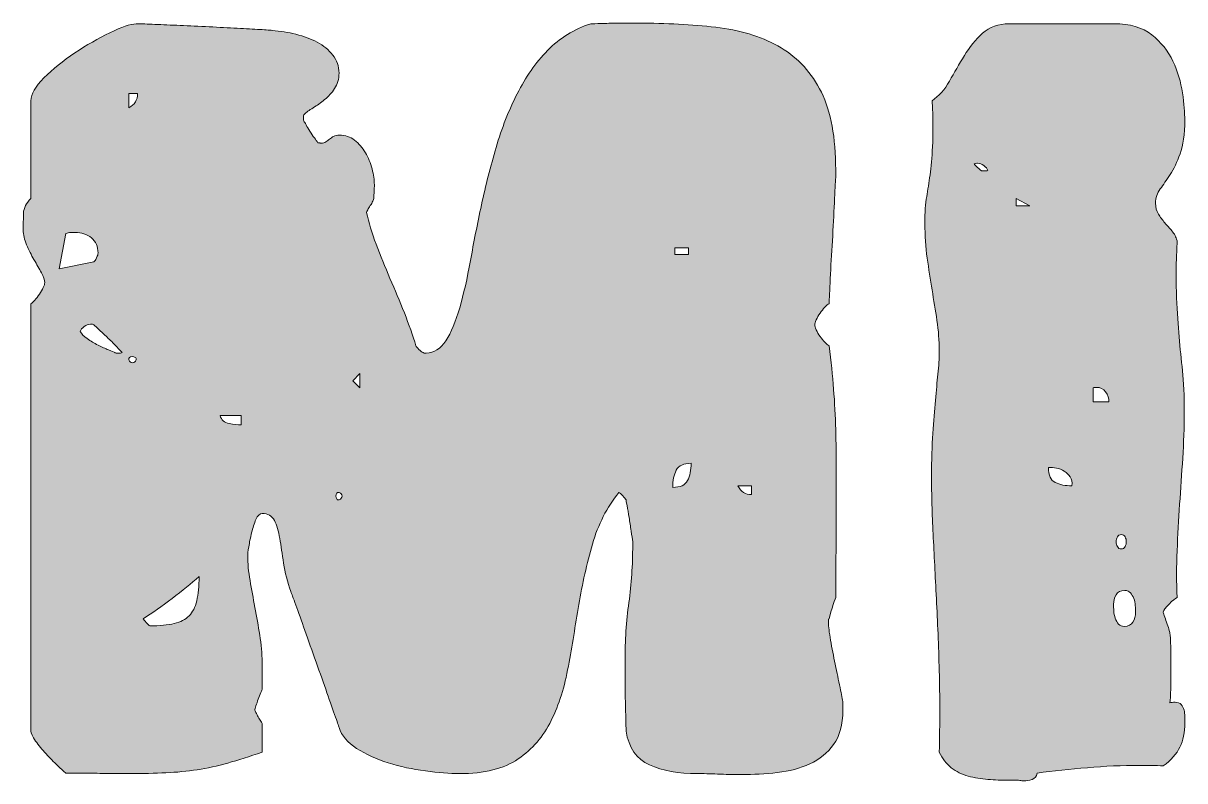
# Model space of a CAD drawing. Header units: inches. Extents: x 219 to 861, y -915 to -163.
# Drawn here: x 219.2 to 515.3, y -594.1 to -401.1 of the extents above; entities that cross this region are included whole.
import ezdxf

# ---------------------------------------------------------------- set-up
doc = ezdxf.new("R2010")
doc.units = ezdxf.units.IN
doc.header["$MEASUREMENT"] = 0
doc.layers.add('Layer 1', color=7, linetype='Continuous')

# ---------------------------------------------------------------- blocks, each defined once
blk = doc.blocks.new('block 3')
at = {"layer": 'Layer 1', "true_color": 0xffffff}
h = blk.add_hatch(color=7, dxfattribs=at)
h.dxf.hatch_style = 2
edge = h.paths.add_edge_path()
edge.add_spline(control_points=[(276.41, -536.77), (276.41, -538.77), (276.61, -540.89), (277, -543.11), (277.39, -545.33), (277.81, -547.61), (278.24, -549.97), (278.68, -552.32), (279.09, -554.67), (279.48, -557.02), (279.88, -559.38), (280.07, -561.69), (280.07, -563.95), (280.07, -563.95), (280.07, -570.75), (280.07, -570.75), (280.07, -570.83), (279.96, -571.14), (279.75, -571.66), (279.53, -572.18), (279.31, -572.75), (279.09, -573.36), (278.87, -573.97), (278.68, -574.54), (278.5, -575.06), (278.33, -575.58), (278.24, -575.93), (278.24, -576.11), (278.24, -576.19), (278.33, -576.41), (278.5, -576.76), (278.68, -577.11), (278.87, -577.48), (279.09, -577.87), (279.31, -578.26), (279.53, -578.63), (279.75, -578.98), (279.96, -579.33), (280.07, -579.55), (280.07, -579.63), (280.07, -579.63), (280.07, -586.82), (280.07, -586.82), (276.85, -587.95), (273.93, -588.89), (271.32, -589.63), (268.7, -590.37), (266.11, -590.94), (263.54, -591.33), (260.97, -591.72), (258.31, -591.98), (255.57, -592.11), (252.83, -592.24), (249.67, -592.31), (246.1, -592.31), (245.49, -592.31), (244.42, -592.31), (242.89, -592.31), (241.37, -592.31), (239.76, -592.29), (238.06, -592.24), (236.36, -592.2), (234.75, -592.18), (233.22, -592.18), (231.7, -592.18), (230.63, -592.18), (230.02, -592.18), (229.59, -591.83), (228.89, -591.2), (227.93, -590.28), (226.97, -589.37), (225.99, -588.37), (224.99, -587.28), (223.99, -586.19), (223.1, -585.1), (222.31, -584.01), (221.53, -582.92), (221.14, -582.07), (221.14, -581.46), (221.14, -581.46), (221.14, -472.61), (221.14, -472.61), (221.4, -472.43), (221.72, -472.13), (222.12, -471.69), (222.51, -471.26), (222.9, -470.75), (223.29, -470.19), (223.68, -469.62), (224.01, -469.05), (224.27, -468.49), (224.53, -467.92), (224.66, -467.51), (224.66, -467.25), (224.66, -466.55), (224.38, -465.7), (223.81, -464.7), (223.25, -463.7), (222.62, -462.59), (221.92, -461.36), (221.22, -460.15), (220.59, -458.88), (220.03, -457.58), (219.46, -456.27), (219.18, -455), (219.18, -453.79), (219.18, -452.3), (219.2, -450.89), (219.24, -449.54), (219.29, -448.19), (219.92, -446.95), (221.14, -445.81), (221.14, -445.81), (221.14, -420.86), (221.14, -420.86), (221.14, -419.2), (222.25, -417.26), (224.47, -415.04), (226.69, -412.82), (229.3, -410.71), (232.31, -408.7), (235.31, -406.7), (238.3, -404.98), (241.26, -403.54), (244.22, -402.1), (246.44, -401.34), (247.93, -401.25), (248.8, -401.25), (250.17, -401.3), (252.04, -401.38), (253.91, -401.47), (256, -401.56), (258.31, -401.64), (260.62, -401.73), (263.06, -401.84), (265.63, -401.97), (268.2, -402.1), (270.62, -402.23), (272.89, -402.36), (275.15, -402.49), (277.15, -402.6), (278.9, -402.69), (280.64, -402.77), (281.9, -402.86), (282.69, -402.95), (284.69, -403.13), (286.69, -403.45), (288.7, -403.93), (290.7, -404.41), (292.51, -405.09), (294.12, -405.95), (295.73, -406.83), (297.06, -407.92), (298.11, -409.22), (299.15, -410.53), (299.68, -412.05), (299.68, -413.8), (299.68, -415.36), (299.3, -416.69), (298.56, -417.78), (297.82, -418.87), (296.97, -419.81), (296.02, -420.59), (295.06, -421.38), (294.08, -422.07), (293.08, -422.68), (292.07, -423.29), (291.31, -423.86), (290.79, -424.38), (290.7, -424.38), (290.66, -424.49), (290.66, -424.71), (290.66, -424.93), (290.66, -425.12), (290.66, -425.3), (290.66, -425.38), (290.66, -425.54), (290.66, -425.75), (290.66, -425.97), (290.7, -426.13), (290.79, -426.21), (290.96, -426.47), (291.2, -426.86), (291.51, -427.39), (291.81, -427.91), (292.16, -428.48), (292.55, -429.09), (292.95, -429.7), (293.31, -430.22), (293.66, -430.65), (294.01, -431.09), (294.23, -431.4), (294.32, -431.57), (294.32, -431.57), (294.71, -431.57), (294.71, -431.57), (294.8, -431.57), (294.84, -431.59), (294.84, -431.64), (294.84, -431.68), (294.88, -431.7), (294.97, -431.7), (294.97, -431.7), (295.1, -431.7), (295.1, -431.7), (295.62, -431.7), (296.04, -431.59), (296.34, -431.37), (296.65, -431.16), (296.95, -430.92), (297.26, -430.65), (297.56, -430.39), (297.91, -430.15), (298.3, -429.94), (298.7, -429.72), (299.2, -429.61), (299.81, -429.61), (301.29, -429.61), (302.57, -430.05), (303.66, -430.92), (304.75, -431.79), (305.66, -432.86), (306.4, -434.12), (307.14, -435.38), (307.71, -436.75), (308.11, -438.23), (308.5, -439.72), (308.69, -441.07), (308.69, -442.29), (308.69, -442.72), (308.67, -443.4), (308.63, -444.31), (308.58, -445.23), (308.56, -445.73), (308.56, -445.81), (308.56, -445.9), (308.47, -446.12), (308.3, -446.47), (308.13, -446.82), (307.91, -447.19), (307.65, -447.58), (307.39, -447.97), (307.17, -448.34), (306.99, -448.69), (306.82, -449.04), (306.73, -449.25), (306.73, -449.34), (307.25, -451.87), (308.06, -454.57), (309.15, -457.45), (310.24, -460.32), (311.41, -463.22), (312.68, -466.14), (313.94, -469.05), (315.16, -472), (316.34, -474.95), (317.51, -477.92), (318.49, -480.7), (319.28, -483.32), (319.36, -483.5), (319.63, -483.8), (320.06, -484.23), (320.5, -484.67), (320.85, -484.93), (321.11, -485.02), (321.11, -485.11), (321.21, -485.15), (321.43, -485.15), (321.65, -485.15), (321.8, -485.15), (321.89, -485.15), (323.89, -485.15), (325.57, -484.11), (326.92, -482.01), (328.27, -479.92), (329.45, -477.13), (330.45, -473.65), (331.45, -470.17), (332.37, -466.14), (333.2, -461.56), (334.02, -456.99), (334.96, -452.26), (336, -447.38), (337.05, -442.5), (338.29, -437.63), (339.73, -432.75), (341.17, -427.87), (342.95, -423.32), (345.09, -419.09), (347.22, -414.87), (349.81, -411.18), (352.86, -408.05), (355.91, -404.91), (359.57, -402.65), (363.84, -401.25), (364.36, -401.25), (365.25, -401.23), (366.52, -401.19), (367.78, -401.15), (369.13, -401.12), (370.57, -401.12), (372.01, -401.12), (373.36, -401.12), (374.62, -401.12), (375.88, -401.12), (376.78, -401.12), (377.3, -401.12), (384.36, -401.12), (390.87, -401.51), (396.84, -402.3), (402.8, -403.08), (407.99, -404.78), (412.39, -407.39), (416.79, -410.01), (420.21, -413.78), (422.65, -418.7), (425.09, -423.62), (426.31, -430.22), (426.31, -438.5), (426.31, -438.5), (426.31, -440.45), (426.31, -440.45), (426.22, -441.68), (426.11, -443.81), (425.98, -446.86), (425.85, -449.91), (425.67, -453.13), (425.46, -456.53), (425.24, -459.93), (425.06, -463.15), (424.93, -466.2), (424.8, -469.25), (424.69, -471.38), (424.61, -472.61), (424.35, -472.69), (424, -472.97), (423.56, -473.45), (423.13, -473.93), (422.71, -474.46), (422.32, -475.02), (421.93, -475.59), (421.6, -476.15), (421.34, -476.72), (421.08, -477.29), (420.95, -477.7), (420.95, -477.96), (420.95, -478.22), (421.08, -478.64), (421.34, -479.2), (421.6, -479.77), (421.93, -480.34), (422.32, -480.9), (422.71, -481.47), (423.13, -481.97), (423.56, -482.4), (424, -482.84), (424.35, -483.15), (424.61, -483.32), (425.13, -487.24), (425.52, -490.92), (425.78, -494.36), (426.04, -497.8), (426.22, -501.22), (426.31, -504.62), (426.39, -508.02), (426.44, -511.46), (426.44, -514.95), (426.44, -518.43), (426.44, -522.13), (426.44, -526.05), (426.44, -526.84), (426.44, -528.25), (426.44, -530.3), (426.44, -532.35), (426.41, -534.53), (426.37, -536.83), (426.33, -539.14), (426.31, -541.3), (426.31, -543.3), (426.31, -545.31), (426.31, -546.7), (426.31, -547.48), (426.13, -547.92), (425.83, -548.81), (425.39, -550.16), (424.95, -551.52), (424.69, -552.41), (424.61, -552.84), (424.52, -552.93), (424.48, -553.06), (424.48, -553.23), (424.48, -553.41), (424.48, -553.58), (424.48, -553.76), (424.48, -554.8), (424.65, -556.33), (425, -558.33), (425.35, -560.34), (425.74, -562.38), (426.18, -564.47), (426.61, -566.56), (427.03, -568.52), (427.42, -570.36), (427.81, -572.18), (428.05, -573.49), (428.14, -574.27), (428.14, -574.27), (428.14, -576.23), (428.14, -576.23), (428.14, -579.81), (427.35, -582.68), (425.78, -584.86), (424.22, -587.04), (422.19, -588.69), (419.71, -589.83), (417.22, -590.96), (414.46, -591.7), (411.41, -592.05), (408.36, -592.39), (405.31, -592.57), (402.26, -592.57), (400.17, -592.57), (398.14, -592.53), (396.18, -592.44), (394.22, -592.35), (392.5, -592.31), (391.02, -592.31), (386.23, -592.31), (382.18, -591.57), (378.87, -590.09), (375.56, -588.61), (373.55, -585.73), (372.86, -581.46), (372.86, -580.77), (372.83, -579.57), (372.79, -577.87), (372.75, -576.17), (372.7, -574.38), (372.66, -572.51), (372.62, -570.64), (372.6, -568.85), (372.6, -567.15), (372.6, -565.45), (372.6, -564.26), (372.6, -563.56), (372.6, -558.42), (372.92, -553.47), (373.58, -548.73), (374.23, -543.98), (374.56, -539.12), (374.56, -534.15), (374.56, -534.15), (374.56, -533.24), (374.56, -533.24), (374.47, -532.54), (374.34, -531.63), (374.16, -530.5), (373.99, -529.36), (373.81, -528.23), (373.64, -527.1), (373.47, -525.97), (373.29, -524.94), (373.12, -524.03), (372.94, -523.11), (372.86, -522.61), (372.86, -522.52), (372.77, -522.35), (372.49, -522.02), (372.01, -521.54), (371.53, -521.07), (371.2, -520.78), (371.03, -520.7), (367.98, -524.44), (365.73, -528.82), (364.3, -533.83), (362.86, -538.84), (361.7, -543.98), (360.83, -549.25), (359.96, -554.52), (359.07, -559.75), (358.15, -564.93), (357.24, -570.12), (355.78, -574.73), (353.78, -578.78), (351.77, -582.83), (348.96, -586.1), (345.35, -588.58), (341.73, -591.07), (336.74, -592.31), (330.39, -592.31), (327.86, -592.31), (324.96, -592.09), (321.7, -591.65), (318.43, -591.22), (315.27, -590.52), (312.22, -589.56), (309.17, -588.61), (306.49, -587.39), (304.18, -585.9), (301.87, -584.43), (300.37, -582.64), (299.68, -580.55), (299.59, -580.2), (299.22, -579.11), (298.56, -577.28), (297.91, -575.45), (297.15, -573.29), (296.28, -570.81), (295.41, -568.33), (294.47, -565.67), (293.47, -562.84), (292.46, -560.01), (291.53, -557.37), (290.66, -554.93), (289.79, -552.5), (289.05, -550.42), (288.44, -548.73), (287.83, -547.03), (287.48, -546.09), (287.39, -545.92), (286.52, -543.48), (285.91, -541.08), (285.56, -538.73), (285.21, -536.38), (284.89, -534.27), (284.58, -532.39), (284.27, -530.52), (283.82, -528.99), (283.21, -527.82), (282.6, -526.64), (281.55, -526.05), (280.07, -526.05), (279.46, -526.05), (278.94, -526.55), (278.5, -527.56), (278.07, -528.56), (277.7, -529.69), (277.39, -530.95), (277.09, -532.22), (276.85, -533.42), (276.68, -534.55), (276.5, -535.68), (276.41, -536.42), (276.41, -536.77)], knot_values=[0, 0, 0, 0, 1, 1, 1, 2, 2, 2, 3, 3, 3, 4, 4, 4, 5, 5, 5, 6, 6, 6, 7, 7, 7, 8, 8, 8, 9, 9, 9, 10, 10, 10, 11, 11, 11, 12, 12, 12, 13, 13, 13, 14, 14, 14, 15, 15, 15, 16, 16, 16, 17, 17, 17, 18, 18, 18, 19, 19, 19, 20, 20, 20, 21, 21, 21, 22, 22, 22, 23, 23, 23, 24, 24, 24, 25, 25, 25, 26, 26, 26, 27, 27, 27, 28, 28, 28, 29, 29, 29, 30, 30, 30, 31, 31, 31, 32, 32, 32, 33, 33, 33, 34, 34, 34, 35, 35, 35, 36, 36, 36, 37, 37, 37, 38, 38, 38, 39, 39, 39, 40, 40, 40, 41, 41, 41, 42, 42, 42, 43, 43, 43, 44, 44, 44, 45, 45, 45, 46, 46, 46, 47, 47, 47, 48, 48, 48, 49, 49, 49, 50, 50, 50, 51, 51, 51, 52, 52, 52, 53, 53, 53, 54, 54, 54, 55, 55, 55, 56, 56, 56, 57, 57, 57, 58, 58, 58, 59, 59, 59, 60, 60, 60, 61, 61, 61, 62, 62, 62, 63, 63, 63, 64, 64, 64, 65, 65, 65, 66, 66, 66, 67, 67, 67, 68, 68, 68, 69, 69, 69, 70, 70, 70, 71, 71, 71, 72, 72, 72, 73, 73, 73, 74, 74, 74, 75, 75, 75, 76, 76, 76, 77, 77, 77, 78, 78, 78, 79, 79, 79, 80, 80, 80, 81, 81, 81, 82, 82, 82, 83, 83, 83, 84, 84, 84, 85, 85, 85, 86, 86, 86, 87, 87, 87, 88, 88, 88, 89, 89, 89, 90, 90, 90, 91, 91, 91, 92, 92, 92, 93, 93, 93, 94, 94, 94, 95, 95, 95, 96, 96, 96, 97, 97, 97, 98, 98, 98, 99, 99, 99, 100, 100, 100, 101, 101, 101, 102, 102, 102, 103, 103, 103, 104, 104, 104, 105, 105, 105, 106, 106, 106, 107, 107, 107, 108, 108, 108, 109, 109, 109, 110, 110, 110, 111, 111, 111, 112, 112, 112, 113, 113, 113, 114, 114, 114, 115, 115, 115, 116, 116, 116, 117, 117, 117, 118, 118, 118, 119, 119, 119, 120, 120, 120, 121, 121, 121, 122, 122, 122, 123, 123, 123, 124, 124, 124, 125, 125, 125, 126, 126, 126, 127, 127, 127, 128, 128, 128, 129, 129, 129, 130, 130, 130, 131, 131, 131, 132, 132, 132, 133, 133, 133, 134, 134, 134, 135, 135, 135, 136, 136, 136, 137, 137, 137, 138, 138, 138, 139, 139, 139, 140, 140, 140, 141, 141, 141, 142, 142, 142, 143, 143, 143, 144, 144, 144, 145, 145, 145, 146, 146, 146, 147, 147, 147, 148, 148, 148, 149, 149, 149, 150, 150, 150, 151, 151, 151, 152, 152, 152, 153, 153, 153, 154, 154, 154, 155, 155, 155, 156, 156, 156, 157, 157, 157, 158, 158, 158, 159, 159, 159, 160, 160, 160, 161, 161, 161, 162, 162, 162, 163, 163, 163, 164, 164, 164, 165, 165, 165, 166, 166, 166, 167, 167, 167, 168, 168, 168, 169, 169, 169, 170, 170, 170, 171, 171, 171, 172, 172, 172, 173, 173, 173, 174, 174, 174, 175, 175, 175, 176, 176, 176, 177, 177, 177, 178, 178, 178, 179, 179, 179, 180, 180, 180, 181, 181, 181, 181], degree=3, periodic=1)
edge = h.paths.add_edge_path()
edge.add_spline(control_points=[(237.21, -461.89), (237.38, -461.8), (237.6, -461.47), (237.86, -460.91), (238.12, -460.34), (238.25, -459.93), (238.25, -459.67), (238.25, -458.01), (237.69, -456.73), (236.56, -455.81), (235.42, -454.9), (234.03, -454.44), (232.37, -454.44), (232.03, -454.44), (231.65, -454.44), (231.26, -454.44), (230.87, -454.44), (230.46, -454.53), (230.02, -454.7), (230.02, -454.7), (228.32, -463.72), (228.32, -463.72), (228.32, -463.72), (237.21, -461.89), (237.21, -461.89)], knot_values=[0, 0, 0, 0, 1, 1, 1, 2, 2, 2, 3, 3, 3, 4, 4, 4, 5, 5, 5, 6, 6, 6, 7, 7, 7, 8, 8, 8, 8], degree=3, periodic=1)
edge = h.paths.add_edge_path()
edge.add_spline(control_points=[(243.48, -485.15), (243.57, -485.15), (243.72, -485.15), (243.94, -485.15), (244.16, -485.15), (244.31, -485.11), (244.4, -485.02), (244.14, -484.76), (243.68, -484.28), (243.03, -483.58), (242.37, -482.88), (241.65, -482.16), (240.87, -481.42), (240.08, -480.69), (239.34, -479.99), (238.65, -479.33), (237.95, -478.68), (237.47, -478.22), (237.21, -477.96), (237.21, -477.96), (236.82, -477.83), (236.82, -477.83), (236.82, -477.83), (236.29, -477.83), (236.29, -477.83), (235.77, -477.83), (235.25, -478.03), (234.73, -478.42), (234.2, -478.81), (233.85, -479.23), (233.68, -479.66), (234.03, -480.27), (234.64, -480.88), (235.51, -481.49), (236.38, -482.1), (237.3, -482.64), (238.25, -483.12), (239.21, -483.6), (240.1, -484.02), (240.93, -484.36), (241.76, -484.71), (242.31, -484.93), (242.57, -485.02), (242.57, -485.11), (242.67, -485.15), (242.89, -485.15), (243.11, -485.15), (243.31, -485.15), (243.48, -485.15)], knot_values=[0, 0, 0, 0, 1, 1, 1, 2, 2, 2, 3, 3, 3, 4, 4, 4, 5, 5, 5, 6, 6, 6, 7, 7, 7, 8, 8, 8, 9, 9, 9, 10, 10, 10, 11, 11, 11, 12, 12, 12, 13, 13, 13, 14, 14, 14, 15, 15, 15, 16, 16, 16, 16], degree=3, periodic=1)
edge = h.paths.add_edge_path()
edge.add_spline(control_points=[(247.93, -486.85), (248.01, -486.59), (247.95, -486.39), (247.73, -486.26), (247.51, -486.13), (247.27, -486.06), (247.01, -486.06), (246.31, -486.06), (246.01, -486.33), (246.1, -486.85), (246.27, -487.37), (246.57, -487.63), (247.01, -487.63), (247.53, -487.63), (247.84, -487.37), (247.93, -486.85)], knot_values=[0, 0, 0, 0, 1, 1, 1, 2, 2, 2, 3, 3, 3, 4, 4, 4, 5, 5, 5, 5], degree=3, periodic=1)
edge = h.paths.add_edge_path()
edge.add_spline(control_points=[(246.1, -422.68), (247.58, -421.9), (248.32, -420.68), (248.32, -419.02), (248.32, -419.02), (246.1, -419.02), (246.1, -419.02), (246.1, -419.02), (246.1, -422.68), (246.1, -422.68)], knot_values=[0, 0, 0, 0, 1, 1, 1, 2, 2, 2, 3, 3, 3, 3], degree=3, periodic=1)
edge = h.paths.add_edge_path()
edge.add_spline(control_points=[(251.45, -554.67), (253.98, -554.67), (256.05, -554.48), (257.66, -554.08), (259.27, -553.69), (260.54, -553.04), (261.45, -552.12), (262.37, -551.21), (263.02, -549.93), (263.41, -548.27), (263.8, -546.61), (264, -544.57), (264, -542.13), (261.99, -543.87), (259.71, -545.72), (257.14, -547.68), (254.57, -549.64), (252.11, -551.36), (249.75, -552.84), (249.84, -553.02), (250.1, -553.35), (250.54, -553.82), (250.97, -554.3), (251.28, -554.59), (251.45, -554.67)], knot_values=[0, 0, 0, 0, 1, 1, 1, 2, 2, 2, 3, 3, 3, 4, 4, 4, 5, 5, 5, 6, 6, 6, 7, 7, 7, 8, 8, 8, 8], degree=3, periodic=1)
edge = h.paths.add_edge_path()
edge.add_spline(control_points=[(269.36, -501.09), (269.7, -502.23), (270.47, -502.9), (271.64, -503.12), (272.82, -503.34), (273.84, -503.45), (274.72, -503.45), (274.72, -503.45), (274.72, -501.09), (274.72, -501.09), (274.72, -501.09), (269.36, -501.09), (269.36, -501.09)], knot_values=[0, 0, 0, 0, 1, 1, 1, 2, 2, 2, 3, 3, 3, 4, 4, 4, 4], degree=3, periodic=1)
edge = h.paths.add_edge_path()
edge.add_spline(control_points=[(299.68, -520.7), (299.41, -520.61), (299.22, -520.67), (299.09, -520.89), (298.96, -521.11), (298.89, -521.35), (298.89, -521.61), (298.89, -521.87), (298.96, -522.11), (299.09, -522.33), (299.22, -522.55), (299.41, -522.61), (299.68, -522.52), (300.2, -522.35), (300.46, -522.05), (300.46, -521.61), (300.46, -521.18), (300.2, -520.87), (299.68, -520.7)], knot_values=[0, 0, 0, 0, 1, 1, 1, 2, 2, 2, 3, 3, 3, 4, 4, 4, 5, 5, 5, 6, 6, 6, 6], degree=3, periodic=1)
h.paths.add_polyline_path([(305.03, -494.04), (305.03, -490.38), (303.2, -492.2)])
edge = h.paths.add_edge_path()
edge.add_spline(control_points=[(389.45, -513.25), (387.54, -513.25), (386.27, -513.83), (385.66, -515.01), (385.05, -516.19), (384.75, -517.65), (384.75, -519.39), (386.66, -519.39), (387.93, -518.8), (388.54, -517.62), (389.15, -516.45), (389.45, -514.99), (389.45, -513.25)], knot_values=[0, 0, 0, 0, 1, 1, 1, 2, 2, 2, 3, 3, 3, 4, 4, 4, 4], degree=3, periodic=1)
h.paths.add_polyline_path([(385.27, -460.06), (388.8, -460.06), (388.8, -458.36), (385.27, -458.36)])
edge = h.paths.add_edge_path()
edge.add_spline(control_points=[(401.35, -519), (402.13, -520.48), (403.31, -521.22), (404.87, -521.22), (404.87, -521.22), (404.87, -519), (404.87, -519), (404.87, -519), (401.35, -519), (401.35, -519)], knot_values=[0, 0, 0, 0, 1, 1, 1, 2, 2, 2, 3, 3, 3, 3], degree=3, periodic=1)
h = blk.add_hatch(color=7, dxfattribs=at)
h.dxf.hatch_style = 2
edge = h.paths.add_edge_path()
edge.add_spline(control_points=[(452.7, -484.63), (452.7, -482.01), (452.51, -479.42), (452.12, -476.85), (451.72, -474.28), (451.31, -471.69), (450.87, -469.08), (450.44, -466.46), (450.03, -463.76), (449.63, -460.97), (449.24, -458.18), (449.04, -455.22), (449.04, -452.09), (449.04, -449.3), (449.2, -447.03), (449.5, -445.29), (449.81, -443.55), (450.09, -441.7), (450.35, -439.74), (450.61, -437.78), (450.83, -435.38), (451, -432.55), (451.18, -429.72), (451.14, -425.82), (450.87, -420.86), (452.62, -419.72), (454.1, -418.07), (455.32, -415.89), (456.54, -413.71), (457.8, -411.53), (459.11, -409.36), (460.41, -407.18), (461.96, -405.28), (463.75, -403.67), (465.53, -402.06), (467.78, -401.25), (470.48, -401.25), (470.48, -401.25), (497.27, -401.25), (497.27, -401.25), (501.27, -401.25), (504.47, -402.19), (506.87, -404.06), (509.27, -405.94), (511.07, -408.18), (512.29, -410.79), (513.51, -413.4), (514.32, -416.11), (514.71, -418.89), (515.11, -421.68), (515.3, -423.99), (515.3, -425.82), (515.3, -429.39), (514.91, -432.24), (514.12, -434.38), (513.34, -436.52), (512.49, -438.28), (511.58, -439.67), (510.66, -441.07), (509.81, -442.29), (509.03, -443.33), (508.24, -444.38), (507.85, -445.6), (507.85, -446.99), (507.85, -448.04), (508.09, -448.95), (508.57, -449.73), (509.05, -450.52), (509.59, -451.26), (510.2, -451.95), (510.81, -452.66), (511.42, -453.35), (512.03, -454.05), (512.64, -454.75), (513.08, -455.57), (513.34, -456.53), (513.08, -462.54), (513.03, -467.4), (513.21, -471.1), (513.38, -474.8), (513.6, -478.12), (513.86, -481.03), (514.12, -483.95), (514.41, -486.83), (514.71, -489.66), (515.02, -492.49), (515.17, -496), (515.17, -500.18), (515.17, -504.1), (515.04, -508.02), (514.78, -511.94), (514.52, -515.86), (514.25, -519.78), (513.99, -523.7), (513.73, -527.62), (513.51, -531.56), (513.34, -535.53), (513.16, -539.49), (513.16, -543.48), (513.34, -547.48), (512.9, -547.66), (512.23, -548.2), (511.31, -549.12), (510.4, -550.03), (509.9, -550.71), (509.81, -551.14), (509.81, -551.23), (509.9, -551.54), (510.07, -552.06), (510.25, -552.58), (510.44, -553.15), (510.66, -553.76), (510.88, -554.37), (511.07, -554.93), (511.25, -555.45), (511.42, -555.98), (511.51, -556.33), (511.51, -556.5), (511.6, -557.11), (511.66, -558.26), (511.71, -559.97), (511.75, -561.66), (511.77, -563.47), (511.77, -565.39), (511.77, -567.3), (511.75, -569.09), (511.71, -570.75), (511.66, -572.4), (511.6, -573.58), (511.51, -574.27), (511.86, -574.19), (512.29, -574.14), (512.82, -574.14), (513.51, -574.14), (514.04, -574.34), (514.39, -574.73), (514.73, -575.12), (514.97, -575.58), (515.11, -576.11), (515.23, -576.63), (515.3, -577.19), (515.3, -577.8), (515.3, -578.41), (515.3, -578.94), (515.3, -579.37), (515.3, -581.81), (514.89, -583.88), (514.06, -585.58), (513.23, -587.28), (511.81, -588.87), (509.81, -590.35), (508.85, -590.26), (507.87, -590.22), (506.87, -590.22), (505.87, -590.22), (504.85, -590.22), (503.8, -590.22), (499.36, -590.22), (494.91, -590.41), (490.47, -590.81), (486.03, -591.2), (481.76, -591.65), (477.66, -592.18), (477.49, -593.05), (477.05, -593.59), (476.36, -593.81), (475.66, -594.03), (474.96, -594.14), (474.27, -594.14), (473.92, -594.14), (473.59, -594.11), (473.29, -594.07), (472.98, -594.03), (472.74, -594.01), (472.57, -594.01), (472.57, -594.01), (470.22, -594.01), (470.22, -594.01), (468.56, -594.01), (466.86, -593.94), (465.12, -593.81), (463.38, -593.68), (461.7, -593.4), (460.09, -592.96), (458.47, -592.53), (457.04, -591.81), (455.78, -590.81), (454.51, -589.8), (453.49, -588.48), (452.7, -586.82), (452.88, -579.5), (452.88, -572.62), (452.7, -566.17), (452.53, -559.73), (452.29, -553.58), (451.98, -547.75), (451.68, -541.91), (451.4, -536.42), (451.14, -531.28), (450.87, -526.14), (450.74, -521.22), (450.74, -516.51), (450.74, -512.42), (450.85, -508.8), (451.07, -505.67), (451.29, -502.53), (451.5, -499.72), (451.72, -497.24), (451.94, -494.75), (452.16, -492.51), (452.38, -490.51), (452.59, -488.51), (452.7, -486.54), (452.7, -484.63)], knot_values=[0, 0, 0, 0, 1, 1, 1, 2, 2, 2, 3, 3, 3, 4, 4, 4, 5, 5, 5, 6, 6, 6, 7, 7, 7, 8, 8, 8, 9, 9, 9, 10, 10, 10, 11, 11, 11, 12, 12, 12, 13, 13, 13, 14, 14, 14, 15, 15, 15, 16, 16, 16, 17, 17, 17, 18, 18, 18, 19, 19, 19, 20, 20, 20, 21, 21, 21, 22, 22, 22, 23, 23, 23, 24, 24, 24, 25, 25, 25, 26, 26, 26, 27, 27, 27, 28, 28, 28, 29, 29, 29, 30, 30, 30, 31, 31, 31, 32, 32, 32, 33, 33, 33, 34, 34, 34, 35, 35, 35, 36, 36, 36, 37, 37, 37, 38, 38, 38, 39, 39, 39, 40, 40, 40, 41, 41, 41, 42, 42, 42, 43, 43, 43, 44, 44, 44, 45, 45, 45, 46, 46, 46, 47, 47, 47, 48, 48, 48, 49, 49, 49, 50, 50, 50, 51, 51, 51, 52, 52, 52, 53, 53, 53, 54, 54, 54, 55, 55, 55, 56, 56, 56, 57, 57, 57, 58, 58, 58, 59, 59, 59, 60, 60, 60, 61, 61, 61, 62, 62, 62, 63, 63, 63, 64, 64, 64, 65, 65, 65, 66, 66, 66, 67, 67, 67, 68, 68, 68, 69, 69, 69, 70, 70, 70, 71, 71, 71, 71], degree=3, periodic=1)
edge = h.paths.add_edge_path()
edge.add_spline(control_points=[(461.59, -436.93), (461.68, -437.1), (461.96, -437.41), (462.44, -437.84), (462.92, -438.28), (463.24, -438.54), (463.42, -438.63), (463.42, -438.71), (463.53, -438.76), (463.75, -438.76), (463.96, -438.76), (464.12, -438.76), (464.2, -438.76), (464.29, -438.76), (464.44, -438.76), (464.66, -438.76), (464.88, -438.76), (465.03, -438.71), (465.12, -438.63), (464.94, -438.19), (464.6, -437.78), (464.07, -437.39), (463.55, -436.99), (463.03, -436.8), (462.5, -436.8), (462.42, -436.8), (462.26, -436.82), (462.05, -436.86), (461.83, -436.91), (461.68, -436.93), (461.59, -436.93)], knot_values=[0, 0, 0, 0, 1, 1, 1, 2, 2, 2, 3, 3, 3, 4, 4, 4, 5, 5, 5, 6, 6, 6, 7, 7, 7, 8, 8, 8, 9, 9, 9, 10, 10, 10, 10], degree=3, periodic=1)
h.paths.add_polyline_path([(475.83, -447.64), (472.31, -445.81), (472.31, -447.64)])
edge = h.paths.add_edge_path()
edge.add_spline(control_points=[(486.55, -519), (486.64, -518.04), (486.48, -517.28), (486.09, -516.71), (485.7, -516.14), (485.2, -515.66), (484.59, -515.27), (483.98, -514.88), (483.33, -514.62), (482.63, -514.49), (481.93, -514.36), (481.24, -514.29), (480.54, -514.29), (480.54, -516.3), (481.13, -517.58), (482.3, -518.15), (483.48, -518.71), (484.89, -519), (486.55, -519)], knot_values=[0, 0, 0, 0, 1, 1, 1, 2, 2, 2, 3, 3, 3, 4, 4, 4, 5, 5, 5, 6, 6, 6, 6], degree=3, periodic=1)
edge = h.paths.add_edge_path()
edge.add_spline(control_points=[(492.82, -493.9), (492.74, -493.9), (492.58, -493.9), (492.37, -493.9), (492.15, -493.9), (491.99, -493.95), (491.91, -494.04), (491.91, -494.04), (491.91, -497.56), (491.91, -497.56), (491.91, -497.56), (495.96, -497.56), (495.96, -497.56), (495.96, -496.69), (495.68, -495.86), (495.11, -495.08), (494.54, -494.3), (493.78, -493.9), (492.82, -493.9)], knot_values=[0, 0, 0, 0, 1, 1, 1, 2, 2, 2, 3, 3, 3, 4, 4, 4, 5, 5, 5, 6, 6, 6, 6], degree=3, periodic=1)
edge = h.paths.add_edge_path()
edge.add_spline(control_points=[(497.14, -549.18), (497.14, -549.7), (497.16, -550.27), (497.2, -550.88), (497.24, -551.49), (497.37, -552.1), (497.59, -552.71), (497.81, -553.32), (498.09, -553.82), (498.44, -554.22), (498.79, -554.61), (499.27, -554.8), (499.88, -554.8), (500.93, -554.8), (501.66, -554.43), (502.1, -553.69), (502.54, -552.95), (502.75, -552.1), (502.75, -551.14), (502.75, -550.71), (502.73, -550.16), (502.69, -549.51), (502.64, -548.86), (502.51, -548.25), (502.3, -547.68), (502.08, -547.12), (501.8, -546.64), (501.45, -546.24), (501.1, -545.85), (500.62, -545.65), (500.01, -545.65), (498.97, -545.65), (498.22, -546.03), (497.79, -546.76), (497.35, -547.51), (497.14, -548.31), (497.14, -549.18)], knot_values=[0, 0, 0, 0, 1, 1, 1, 2, 2, 2, 3, 3, 3, 4, 4, 4, 5, 5, 5, 6, 6, 6, 7, 7, 7, 8, 8, 8, 9, 9, 9, 10, 10, 10, 11, 11, 11, 12, 12, 12, 12], degree=3, periodic=1)
edge = h.paths.add_edge_path()
edge.add_spline(control_points=[(499.1, -531.41), (498.66, -531.41), (498.33, -531.61), (498.12, -532), (497.9, -532.39), (497.79, -532.8), (497.79, -533.24), (497.79, -533.68), (497.9, -534.09), (498.12, -534.48), (498.33, -534.87), (498.66, -535.07), (499.1, -535.07), (499.53, -535.07), (499.86, -534.87), (500.08, -534.48), (500.29, -534.09), (500.4, -533.68), (500.4, -533.24), (500.4, -532.8), (500.29, -532.39), (500.08, -532), (499.86, -531.61), (499.53, -531.41), (499.1, -531.41)], knot_values=[0, 0, 0, 0, 1, 1, 1, 2, 2, 2, 3, 3, 3, 4, 4, 4, 5, 5, 5, 6, 6, 6, 7, 7, 7, 8, 8, 8, 8], degree=3, periodic=1)
at = {"layer": 'Layer 1', "lineweight": 0}
for points in [[(475.83, -447.64), (472.31, -445.81), (472.31, -447.64), (475.83, -447.64)], [(385.27, -460.06), (388.8, -460.06), (388.8, -458.36), (385.27, -458.36), (385.27, -460.06)], [(305.03, -494.04), (305.03, -490.38), (303.2, -492.2), (305.03, -494.04)]]:
    blk.add_lwpolyline(points, dxfattribs=at)
for points, knots in [([(276.41, -536.77), (276.41, -538.77), (276.61, -540.89), (277, -543.11), (277.39, -545.33), (277.81, -547.61), (278.24, -549.97), (278.68, -552.32), (279.09, -554.67), (279.48, -557.02), (279.88, -559.38), (280.07, -561.69), (280.07, -563.95), (280.07, -563.95), (280.07, -570.75), (280.07, -570.75), (280.07, -570.83), (279.96, -571.14), (279.75, -571.66), (279.53, -572.18), (279.31, -572.75), (279.09, -573.36), (278.87, -573.97), (278.68, -574.54), (278.5, -575.06), (278.33, -575.58), (278.24, -575.93), (278.24, -576.11), (278.24, -576.19), (278.33, -576.41), (278.5, -576.76), (278.68, -577.11), (278.87, -577.48), (279.09, -577.87), (279.31, -578.26), (279.53, -578.63), (279.75, -578.98), (279.96, -579.33), (280.07, -579.55), (280.07, -579.63), (280.07, -579.63), (280.07, -586.82), (280.07, -586.82), (276.85, -587.95), (273.93, -588.89), (271.32, -589.63), (268.7, -590.37), (266.11, -590.94), (263.54, -591.33), (260.97, -591.72), (258.31, -591.98), (255.57, -592.11), (252.83, -592.24), (249.67, -592.31), (246.1, -592.31), (245.49, -592.31), (244.42, -592.31), (242.89, -592.31), (241.37, -592.31), (239.76, -592.29), (238.06, -592.24), (236.36, -592.2), (234.75, -592.18), (233.22, -592.18), (231.7, -592.18), (230.63, -592.18), (230.02, -592.18), (229.59, -591.83), (228.89, -591.2), (227.93, -590.28), (226.97, -589.37), (225.99, -588.37), (224.99, -587.28), (223.99, -586.19), (223.1, -585.1), (222.31, -584.01), (221.53, -582.92), (221.14, -582.07), (221.14, -581.46), (221.14, -581.46), (221.14, -472.61), (221.14, -472.61), (221.4, -472.43), (221.72, -472.13), (222.12, -471.69), (222.51, -471.26), (222.9, -470.75), (223.29, -470.19), (223.68, -469.62), (224.01, -469.05), (224.27, -468.49), (224.53, -467.92), (224.66, -467.51), (224.66, -467.25), (224.66, -466.55), (224.38, -465.7), (223.81, -464.7), (223.25, -463.7), (222.62, -462.59), (221.92, -461.36), (221.22, -460.15), (220.59, -458.88), (220.03, -457.58), (219.46, -456.27), (219.18, -455), (219.18, -453.79), (219.18, -452.3), (219.2, -450.89), (219.24, -449.54), (219.29, -448.19), (219.92, -446.95), (221.14, -445.81), (221.14, -445.81), (221.14, -420.86), (221.14, -420.86), (221.14, -419.2), (222.25, -417.26), (224.47, -415.04), (226.69, -412.82), (229.3, -410.71), (232.31, -408.7), (235.31, -406.7), (238.3, -404.98), (241.26, -403.54), (244.22, -402.1), (246.44, -401.34), (247.93, -401.25), (248.8, -401.25), (250.17, -401.3), (252.04, -401.38), (253.91, -401.47), (256, -401.56), (258.31, -401.64), (260.62, -401.73), (263.06, -401.84), (265.63, -401.97), (268.2, -402.1), (270.62, -402.23), (272.89, -402.36), (275.15, -402.49), (277.15, -402.6), (278.9, -402.69), (280.64, -402.77), (281.9, -402.86), (282.69, -402.95), (284.69, -403.13), (286.69, -403.45), (288.7, -403.93), (290.7, -404.41), (292.51, -405.09), (294.12, -405.95), (295.73, -406.83), (297.06, -407.92), (298.11, -409.22), (299.15, -410.53), (299.68, -412.05), (299.68, -413.8), (299.68, -415.36), (299.3, -416.69), (298.56, -417.78), (297.82, -418.87), (296.97, -419.81), (296.02, -420.59), (295.06, -421.38), (294.08, -422.07), (293.08, -422.68), (292.07, -423.29), (291.31, -423.86), (290.79, -424.38), (290.7, -424.38), (290.66, -424.49), (290.66, -424.71), (290.66, -424.93), (290.66, -425.12), (290.66, -425.3), (290.66, -425.38), (290.66, -425.54), (290.66, -425.75), (290.66, -425.97), (290.7, -426.13), (290.79, -426.21), (290.96, -426.47), (291.2, -426.86), (291.51, -427.39), (291.81, -427.91), (292.16, -428.48), (292.55, -429.09), (292.95, -429.7), (293.31, -430.22), (293.66, -430.65), (294.01, -431.09), (294.23, -431.4), (294.32, -431.57), (294.32, -431.57), (294.71, -431.57), (294.71, -431.57), (294.8, -431.57), (294.84, -431.59), (294.84, -431.64), (294.84, -431.68), (294.88, -431.7), (294.97, -431.7), (294.97, -431.7), (295.1, -431.7), (295.1, -431.7), (295.62, -431.7), (296.04, -431.59), (296.34, -431.37), (296.65, -431.16), (296.95, -430.92), (297.26, -430.65), (297.56, -430.39), (297.91, -430.15), (298.3, -429.94), (298.7, -429.72), (299.2, -429.61), (299.81, -429.61), (301.29, -429.61), (302.57, -430.05), (303.66, -430.92), (304.75, -431.79), (305.66, -432.86), (306.4, -434.12), (307.14, -435.38), (307.71, -436.75), (308.11, -438.23), (308.5, -439.72), (308.69, -441.07), (308.69, -442.29), (308.69, -442.72), (308.67, -443.4), (308.63, -444.31), (308.58, -445.23), (308.56, -445.73), (308.56, -445.81), (308.56, -445.9), (308.47, -446.12), (308.3, -446.47), (308.13, -446.82), (307.91, -447.19), (307.65, -447.58), (307.39, -447.97), (307.17, -448.34), (306.99, -448.69), (306.82, -449.04), (306.73, -449.25), (306.73, -449.34), (307.25, -451.87), (308.06, -454.57), (309.15, -457.45), (310.24, -460.32), (311.41, -463.22), (312.68, -466.14), (313.94, -469.05), (315.16, -472), (316.34, -474.95), (317.51, -477.92), (318.49, -480.7), (319.28, -483.32), (319.36, -483.5), (319.63, -483.8), (320.06, -484.23), (320.5, -484.67), (320.85, -484.93), (321.11, -485.02), (321.11, -485.11), (321.21, -485.15), (321.43, -485.15), (321.65, -485.15), (321.8, -485.15), (321.89, -485.15), (323.89, -485.15), (325.57, -484.11), (326.92, -482.01), (328.27, -479.92), (329.45, -477.13), (330.45, -473.65), (331.45, -470.17), (332.37, -466.14), (333.2, -461.56), (334.02, -456.99), (334.96, -452.26), (336, -447.38), (337.05, -442.5), (338.29, -437.63), (339.73, -432.75), (341.17, -427.87), (342.95, -423.32), (345.09, -419.09), (347.22, -414.87), (349.81, -411.18), (352.86, -408.05), (355.91, -404.91), (359.57, -402.65), (363.84, -401.25), (364.36, -401.25), (365.25, -401.23), (366.52, -401.19), (367.78, -401.15), (369.13, -401.12), (370.57, -401.12), (372.01, -401.12), (373.36, -401.12), (374.62, -401.12), (375.88, -401.12), (376.78, -401.12), (377.3, -401.12), (384.36, -401.12), (390.87, -401.51), (396.84, -402.3), (402.8, -403.08), (407.99, -404.78), (412.39, -407.39), (416.79, -410.01), (420.21, -413.78), (422.65, -418.7), (425.09, -423.62), (426.31, -430.22), (426.31, -438.5), (426.31, -438.5), (426.31, -440.45), (426.31, -440.45), (426.22, -441.68), (426.11, -443.81), (425.98, -446.86), (425.85, -449.91), (425.67, -453.13), (425.46, -456.53), (425.24, -459.93), (425.06, -463.15), (424.93, -466.2), (424.8, -469.25), (424.69, -471.38), (424.61, -472.61), (424.35, -472.69), (424, -472.97), (423.56, -473.45), (423.13, -473.93), (422.71, -474.46), (422.32, -475.02), (421.93, -475.59), (421.6, -476.15), (421.34, -476.72), (421.08, -477.29), (420.95, -477.7), (420.95, -477.96), (420.95, -478.22), (421.08, -478.64), (421.34, -479.2), (421.6, -479.77), (421.93, -480.34), (422.32, -480.9), (422.71, -481.47), (423.13, -481.97), (423.56, -482.4), (424, -482.84), (424.35, -483.15), (424.61, -483.32), (425.13, -487.24), (425.52, -490.92), (425.78, -494.36), (426.04, -497.8), (426.22, -501.22), (426.31, -504.62), (426.39, -508.02), (426.44, -511.46), (426.44, -514.95), (426.44, -518.43), (426.44, -522.13), (426.44, -526.05), (426.44, -526.84), (426.44, -528.25), (426.44, -530.3), (426.44, -532.35), (426.41, -534.53), (426.37, -536.83), (426.33, -539.14), (426.31, -541.3), (426.31, -543.3), (426.31, -545.31), (426.31, -546.7), (426.31, -547.48), (426.13, -547.92), (425.83, -548.81), (425.39, -550.16), (424.95, -551.52), (424.69, -552.41), (424.61, -552.84), (424.52, -552.93), (424.48, -553.06), (424.48, -553.23), (424.48, -553.41), (424.48, -553.58), (424.48, -553.76), (424.48, -554.8), (424.65, -556.33), (425, -558.33), (425.35, -560.34), (425.74, -562.38), (426.18, -564.47), (426.61, -566.56), (427.03, -568.52), (427.42, -570.36), (427.81, -572.18), (428.05, -573.49), (428.14, -574.27), (428.14, -574.27), (428.14, -576.23), (428.14, -576.23), (428.14, -579.81), (427.35, -582.68), (425.78, -584.86), (424.22, -587.04), (422.19, -588.69), (419.71, -589.83), (417.22, -590.96), (414.46, -591.7), (411.41, -592.05), (408.36, -592.39), (405.31, -592.57), (402.26, -592.57), (400.17, -592.57), (398.14, -592.53), (396.18, -592.44), (394.22, -592.35), (392.5, -592.31), (391.02, -592.31), (386.23, -592.31), (382.18, -591.57), (378.87, -590.09), (375.56, -588.61), (373.55, -585.73), (372.86, -581.46), (372.86, -580.77), (372.83, -579.57), (372.79, -577.87), (372.75, -576.17), (372.7, -574.38), (372.66, -572.51), (372.62, -570.64), (372.6, -568.85), (372.6, -567.15), (372.6, -565.45), (372.6, -564.26), (372.6, -563.56), (372.6, -558.42), (372.92, -553.47), (373.58, -548.73), (374.23, -543.98), (374.56, -539.12), (374.56, -534.15), (374.56, -534.15), (374.56, -533.24), (374.56, -533.24), (374.47, -532.54), (374.34, -531.63), (374.16, -530.5), (373.99, -529.36), (373.81, -528.23), (373.64, -527.1), (373.47, -525.97), (373.29, -524.94), (373.12, -524.03), (372.94, -523.11), (372.86, -522.61), (372.86, -522.52), (372.77, -522.35), (372.49, -522.02), (372.01, -521.54), (371.53, -521.07), (371.2, -520.78), (371.03, -520.7), (367.98, -524.44), (365.73, -528.82), (364.3, -533.83), (362.86, -538.84), (361.7, -543.98), (360.83, -549.25), (359.96, -554.52), (359.07, -559.75), (358.15, -564.93), (357.24, -570.12), (355.78, -574.73), (353.78, -578.78), (351.77, -582.83), (348.96, -586.1), (345.35, -588.58), (341.73, -591.07), (336.74, -592.31), (330.39, -592.31), (327.86, -592.31), (324.96, -592.09), (321.7, -591.65), (318.43, -591.22), (315.27, -590.52), (312.22, -589.56), (309.17, -588.61), (306.49, -587.39), (304.18, -585.9), (301.87, -584.43), (300.37, -582.64), (299.68, -580.55), (299.59, -580.2), (299.22, -579.11), (298.56, -577.28), (297.91, -575.45), (297.15, -573.29), (296.28, -570.81), (295.41, -568.33), (294.47, -565.67), (293.47, -562.84), (292.46, -560.01), (291.53, -557.37), (290.66, -554.93), (289.79, -552.5), (289.05, -550.42), (288.44, -548.73), (287.83, -547.03), (287.48, -546.09), (287.39, -545.92), (286.52, -543.48), (285.91, -541.08), (285.56, -538.73), (285.21, -536.38), (284.89, -534.27), (284.58, -532.39), (284.27, -530.52), (283.82, -528.99), (283.21, -527.82), (282.6, -526.64), (281.55, -526.05), (280.07, -526.05), (279.46, -526.05), (278.94, -526.55), (278.5, -527.56), (278.07, -528.56), (277.7, -529.69), (277.39, -530.95), (277.09, -532.22), (276.85, -533.42), (276.68, -534.55), (276.5, -535.68), (276.41, -536.42), (276.41, -536.77)], [0, 0, 0, 0, 1, 1, 1, 2, 2, 2, 3, 3, 3, 4, 4, 4, 5, 5, 5, 6, 6, 6, 7, 7, 7, 8, 8, 8, 9, 9, 9, 10, 10, 10, 11, 11, 11, 12, 12, 12, 13, 13, 13, 14, 14, 14, 15, 15, 15, 16, 16, 16, 17, 17, 17, 18, 18, 18, 19, 19, 19, 20, 20, 20, 21, 21, 21, 22, 22, 22, 23, 23, 23, 24, 24, 24, 25, 25, 25, 26, 26, 26, 27, 27, 27, 28, 28, 28, 29, 29, 29, 30, 30, 30, 31, 31, 31, 32, 32, 32, 33, 33, 33, 34, 34, 34, 35, 35, 35, 36, 36, 36, 37, 37, 37, 38, 38, 38, 39, 39, 39, 40, 40, 40, 41, 41, 41, 42, 42, 42, 43, 43, 43, 44, 44, 44, 45, 45, 45, 46, 46, 46, 47, 47, 47, 48, 48, 48, 49, 49, 49, 50, 50, 50, 51, 51, 51, 52, 52, 52, 53, 53, 53, 54, 54, 54, 55, 55, 55, 56, 56, 56, 57, 57, 57, 58, 58, 58, 59, 59, 59, 60, 60, 60, 61, 61, 61, 62, 62, 62, 63, 63, 63, 64, 64, 64, 65, 65, 65, 66, 66, 66, 67, 67, 67, 68, 68, 68, 69, 69, 69, 70, 70, 70, 71, 71, 71, 72, 72, 72, 73, 73, 73, 74, 74, 74, 75, 75, 75, 76, 76, 76, 77, 77, 77, 78, 78, 78, 79, 79, 79, 80, 80, 80, 81, 81, 81, 82, 82, 82, 83, 83, 83, 84, 84, 84, 85, 85, 85, 86, 86, 86, 87, 87, 87, 88, 88, 88, 89, 89, 89, 90, 90, 90, 91, 91, 91, 92, 92, 92, 93, 93, 93, 94, 94, 94, 95, 95, 95, 96, 96, 96, 97, 97, 97, 98, 98, 98, 99, 99, 99, 100, 100, 100, 101, 101, 101, 102, 102, 102, 103, 103, 103, 104, 104, 104, 105, 105, 105, 106, 106, 106, 107, 107, 107, 108, 108, 108, 109, 109, 109, 110, 110, 110, 111, 111, 111, 112, 112, 112, 113, 113, 113, 114, 114, 114, 115, 115, 115, 116, 116, 116, 117, 117, 117, 118, 118, 118, 119, 119, 119, 120, 120, 120, 121, 121, 121, 122, 122, 122, 123, 123, 123, 124, 124, 124, 125, 125, 125, 126, 126, 126, 127, 127, 127, 128, 128, 128, 129, 129, 129, 130, 130, 130, 131, 131, 131, 132, 132, 132, 133, 133, 133, 134, 134, 134, 135, 135, 135, 136, 136, 136, 137, 137, 137, 138, 138, 138, 139, 139, 139, 140, 140, 140, 141, 141, 141, 142, 142, 142, 143, 143, 143, 144, 144, 144, 145, 145, 145, 146, 146, 146, 147, 147, 147, 148, 148, 148, 149, 149, 149, 150, 150, 150, 151, 151, 151, 152, 152, 152, 153, 153, 153, 154, 154, 154, 155, 155, 155, 156, 156, 156, 157, 157, 157, 158, 158, 158, 159, 159, 159, 160, 160, 160, 161, 161, 161, 162, 162, 162, 163, 163, 163, 164, 164, 164, 165, 165, 165, 166, 166, 166, 167, 167, 167, 168, 168, 168, 169, 169, 169, 170, 170, 170, 171, 171, 171, 172, 172, 172, 173, 173, 173, 174, 174, 174, 175, 175, 175, 176, 176, 176, 177, 177, 177, 178, 178, 178, 179, 179, 179, 180, 180, 180, 181, 181, 181, 181]), ([(452.7, -484.63), (452.7, -482.01), (452.51, -479.42), (452.12, -476.85), (451.72, -474.28), (451.31, -471.69), (450.87, -469.08), (450.44, -466.46), (450.03, -463.76), (449.63, -460.97), (449.24, -458.18), (449.04, -455.22), (449.04, -452.09), (449.04, -449.3), (449.2, -447.03), (449.5, -445.29), (449.81, -443.55), (450.09, -441.7), (450.35, -439.74), (450.61, -437.78), (450.83, -435.38), (451, -432.55), (451.18, -429.72), (451.14, -425.82), (450.87, -420.86), (452.62, -419.72), (454.1, -418.07), (455.32, -415.89), (456.54, -413.71), (457.8, -411.53), (459.11, -409.36), (460.41, -407.18), (461.96, -405.28), (463.75, -403.67), (465.53, -402.06), (467.78, -401.25), (470.48, -401.25), (470.48, -401.25), (497.27, -401.25), (497.27, -401.25), (501.27, -401.25), (504.47, -402.19), (506.87, -404.06), (509.27, -405.94), (511.07, -408.18), (512.29, -410.79), (513.51, -413.4), (514.32, -416.11), (514.71, -418.89), (515.11, -421.68), (515.3, -423.99), (515.3, -425.82), (515.3, -429.39), (514.91, -432.24), (514.12, -434.38), (513.34, -436.52), (512.49, -438.28), (511.58, -439.67), (510.66, -441.07), (509.81, -442.29), (509.03, -443.33), (508.24, -444.38), (507.85, -445.6), (507.85, -446.99), (507.85, -448.04), (508.09, -448.95), (508.57, -449.73), (509.05, -450.52), (509.59, -451.26), (510.2, -451.95), (510.81, -452.66), (511.42, -453.35), (512.03, -454.05), (512.64, -454.75), (513.08, -455.57), (513.34, -456.53), (513.08, -462.54), (513.03, -467.4), (513.21, -471.1), (513.38, -474.8), (513.6, -478.12), (513.86, -481.03), (514.12, -483.95), (514.41, -486.83), (514.71, -489.66), (515.02, -492.49), (515.17, -496), (515.17, -500.18), (515.17, -504.1), (515.04, -508.02), (514.78, -511.94), (514.52, -515.86), (514.25, -519.78), (513.99, -523.7), (513.73, -527.62), (513.51, -531.56), (513.34, -535.53), (513.16, -539.49), (513.16, -543.48), (513.34, -547.48), (512.9, -547.66), (512.23, -548.2), (511.31, -549.12), (510.4, -550.03), (509.9, -550.71), (509.81, -551.14), (509.81, -551.23), (509.9, -551.54), (510.07, -552.06), (510.25, -552.58), (510.44, -553.15), (510.66, -553.76), (510.88, -554.37), (511.07, -554.93), (511.25, -555.45), (511.42, -555.98), (511.51, -556.33), (511.51, -556.5), (511.6, -557.11), (511.66, -558.26), (511.71, -559.97), (511.75, -561.66), (511.77, -563.47), (511.77, -565.39), (511.77, -567.3), (511.75, -569.09), (511.71, -570.75), (511.66, -572.4), (511.6, -573.58), (511.51, -574.27), (511.86, -574.19), (512.29, -574.14), (512.82, -574.14), (513.51, -574.14), (514.04, -574.34), (514.39, -574.73), (514.73, -575.12), (514.97, -575.58), (515.11, -576.11), (515.23, -576.63), (515.3, -577.19), (515.3, -577.8), (515.3, -578.41), (515.3, -578.94), (515.3, -579.37), (515.3, -581.81), (514.89, -583.88), (514.06, -585.58), (513.23, -587.28), (511.81, -588.87), (509.81, -590.35), (508.85, -590.26), (507.87, -590.22), (506.87, -590.22), (505.87, -590.22), (504.85, -590.22), (503.8, -590.22), (499.36, -590.22), (494.91, -590.41), (490.47, -590.81), (486.03, -591.2), (481.76, -591.65), (477.66, -592.18), (477.49, -593.05), (477.05, -593.59), (476.36, -593.81), (475.66, -594.03), (474.96, -594.14), (474.27, -594.14), (473.92, -594.14), (473.59, -594.11), (473.29, -594.07), (472.98, -594.03), (472.74, -594.01), (472.57, -594.01), (472.57, -594.01), (470.22, -594.01), (470.22, -594.01), (468.56, -594.01), (466.86, -593.94), (465.12, -593.81), (463.38, -593.68), (461.7, -593.4), (460.09, -592.96), (458.47, -592.53), (457.04, -591.81), (455.78, -590.81), (454.51, -589.8), (453.49, -588.48), (452.7, -586.82), (452.88, -579.5), (452.88, -572.62), (452.7, -566.17), (452.53, -559.73), (452.29, -553.58), (451.98, -547.75), (451.68, -541.91), (451.4, -536.42), (451.14, -531.28), (450.87, -526.14), (450.74, -521.22), (450.74, -516.51), (450.74, -512.42), (450.85, -508.8), (451.07, -505.67), (451.29, -502.53), (451.5, -499.72), (451.72, -497.24), (451.94, -494.75), (452.16, -492.51), (452.38, -490.51), (452.59, -488.51), (452.7, -486.54), (452.7, -484.63)], [0, 0, 0, 0, 1, 1, 1, 2, 2, 2, 3, 3, 3, 4, 4, 4, 5, 5, 5, 6, 6, 6, 7, 7, 7, 8, 8, 8, 9, 9, 9, 10, 10, 10, 11, 11, 11, 12, 12, 12, 13, 13, 13, 14, 14, 14, 15, 15, 15, 16, 16, 16, 17, 17, 17, 18, 18, 18, 19, 19, 19, 20, 20, 20, 21, 21, 21, 22, 22, 22, 23, 23, 23, 24, 24, 24, 25, 25, 25, 26, 26, 26, 27, 27, 27, 28, 28, 28, 29, 29, 29, 30, 30, 30, 31, 31, 31, 32, 32, 32, 33, 33, 33, 34, 34, 34, 35, 35, 35, 36, 36, 36, 37, 37, 37, 38, 38, 38, 39, 39, 39, 40, 40, 40, 41, 41, 41, 42, 42, 42, 43, 43, 43, 44, 44, 44, 45, 45, 45, 46, 46, 46, 47, 47, 47, 48, 48, 48, 49, 49, 49, 50, 50, 50, 51, 51, 51, 52, 52, 52, 53, 53, 53, 54, 54, 54, 55, 55, 55, 56, 56, 56, 57, 57, 57, 58, 58, 58, 59, 59, 59, 60, 60, 60, 61, 61, 61, 62, 62, 62, 63, 63, 63, 64, 64, 64, 65, 65, 65, 66, 66, 66, 67, 67, 67, 68, 68, 68, 69, 69, 69, 70, 70, 70, 71, 71, 71, 71]), ([(246.1, -422.68), (247.58, -421.9), (248.32, -420.68), (248.32, -419.02), (248.32, -419.02), (246.1, -419.02), (246.1, -419.02), (246.1, -419.02), (246.1, -422.68), (246.1, -422.68)], [0, 0, 0, 0, 1, 1, 1, 2, 2, 2, 3, 3, 3, 3]), ([(461.59, -436.93), (461.68, -437.1), (461.96, -437.41), (462.44, -437.84), (462.92, -438.28), (463.24, -438.54), (463.42, -438.63), (463.42, -438.71), (463.53, -438.76), (463.75, -438.76), (463.96, -438.76), (464.12, -438.76), (464.2, -438.76), (464.29, -438.76), (464.44, -438.76), (464.66, -438.76), (464.88, -438.76), (465.03, -438.71), (465.12, -438.63), (464.94, -438.19), (464.6, -437.78), (464.07, -437.39), (463.55, -436.99), (463.03, -436.8), (462.5, -436.8), (462.42, -436.8), (462.26, -436.82), (462.05, -436.86), (461.83, -436.91), (461.68, -436.93), (461.59, -436.93)], [0, 0, 0, 0, 1, 1, 1, 2, 2, 2, 3, 3, 3, 4, 4, 4, 5, 5, 5, 6, 6, 6, 7, 7, 7, 8, 8, 8, 9, 9, 9, 10, 10, 10, 10]), ([(237.21, -461.89), (237.38, -461.8), (237.6, -461.47), (237.86, -460.91), (238.12, -460.34), (238.25, -459.93), (238.25, -459.67), (238.25, -458.01), (237.69, -456.73), (236.56, -455.81), (235.42, -454.9), (234.03, -454.44), (232.37, -454.44), (232.03, -454.44), (231.65, -454.44), (231.26, -454.44), (230.87, -454.44), (230.46, -454.53), (230.02, -454.7), (230.02, -454.7), (228.32, -463.72), (228.32, -463.72), (228.32, -463.72), (237.21, -461.89), (237.21, -461.89)], [0, 0, 0, 0, 1, 1, 1, 2, 2, 2, 3, 3, 3, 4, 4, 4, 5, 5, 5, 6, 6, 6, 7, 7, 7, 8, 8, 8, 8]), ([(243.48, -485.15), (243.57, -485.15), (243.72, -485.15), (243.94, -485.15), (244.16, -485.15), (244.31, -485.11), (244.4, -485.02), (244.14, -484.76), (243.68, -484.28), (243.03, -483.58), (242.37, -482.88), (241.65, -482.16), (240.87, -481.42), (240.08, -480.69), (239.34, -479.99), (238.65, -479.33), (237.95, -478.68), (237.47, -478.22), (237.21, -477.96), (237.21, -477.96), (236.82, -477.83), (236.82, -477.83), (236.82, -477.83), (236.29, -477.83), (236.29, -477.83), (235.77, -477.83), (235.25, -478.03), (234.73, -478.42), (234.2, -478.81), (233.85, -479.23), (233.68, -479.66), (234.03, -480.27), (234.64, -480.88), (235.51, -481.49), (236.38, -482.1), (237.3, -482.64), (238.25, -483.12), (239.21, -483.6), (240.1, -484.02), (240.93, -484.36), (241.76, -484.71), (242.31, -484.93), (242.57, -485.02), (242.57, -485.11), (242.67, -485.15), (242.89, -485.15), (243.11, -485.15), (243.31, -485.15), (243.48, -485.15)], [0, 0, 0, 0, 1, 1, 1, 2, 2, 2, 3, 3, 3, 4, 4, 4, 5, 5, 5, 6, 6, 6, 7, 7, 7, 8, 8, 8, 9, 9, 9, 10, 10, 10, 11, 11, 11, 12, 12, 12, 13, 13, 13, 14, 14, 14, 15, 15, 15, 16, 16, 16, 16]), ([(247.93, -486.85), (248.01, -486.59), (247.95, -486.39), (247.73, -486.26), (247.51, -486.13), (247.27, -486.06), (247.01, -486.06), (246.31, -486.06), (246.01, -486.33), (246.1, -486.85), (246.27, -487.37), (246.57, -487.63), (247.01, -487.63), (247.53, -487.63), (247.84, -487.37), (247.93, -486.85)], [0, 0, 0, 0, 1, 1, 1, 2, 2, 2, 3, 3, 3, 4, 4, 4, 5, 5, 5, 5]), ([(492.82, -493.9), (492.74, -493.9), (492.58, -493.9), (492.37, -493.9), (492.15, -493.9), (491.99, -493.95), (491.91, -494.04), (491.91, -494.04), (491.91, -497.56), (491.91, -497.56), (491.91, -497.56), (495.96, -497.56), (495.96, -497.56), (495.96, -496.69), (495.68, -495.86), (495.11, -495.08), (494.54, -494.3), (493.78, -493.9), (492.82, -493.9)], [0, 0, 0, 0, 1, 1, 1, 2, 2, 2, 3, 3, 3, 4, 4, 4, 5, 5, 5, 6, 6, 6, 6]), ([(269.36, -501.09), (269.7, -502.23), (270.47, -502.9), (271.64, -503.12), (272.82, -503.34), (273.84, -503.45), (274.72, -503.45), (274.72, -503.45), (274.72, -501.09), (274.72, -501.09), (274.72, -501.09), (269.36, -501.09), (269.36, -501.09)], [0, 0, 0, 0, 1, 1, 1, 2, 2, 2, 3, 3, 3, 4, 4, 4, 4]), ([(389.45, -513.25), (387.54, -513.25), (386.27, -513.83), (385.66, -515.01), (385.05, -516.19), (384.75, -517.65), (384.75, -519.39), (386.66, -519.39), (387.93, -518.8), (388.54, -517.62), (389.15, -516.45), (389.45, -514.99), (389.45, -513.25)], [0, 0, 0, 0, 1, 1, 1, 2, 2, 2, 3, 3, 3, 4, 4, 4, 4]), ([(486.55, -519), (486.64, -518.04), (486.48, -517.28), (486.09, -516.71), (485.7, -516.14), (485.2, -515.66), (484.59, -515.27), (483.98, -514.88), (483.33, -514.62), (482.63, -514.49), (481.93, -514.36), (481.24, -514.29), (480.54, -514.29), (480.54, -516.3), (481.13, -517.58), (482.3, -518.15), (483.48, -518.71), (484.89, -519), (486.55, -519)], [0, 0, 0, 0, 1, 1, 1, 2, 2, 2, 3, 3, 3, 4, 4, 4, 5, 5, 5, 6, 6, 6, 6]), ([(299.68, -520.7), (299.41, -520.61), (299.22, -520.67), (299.09, -520.89), (298.96, -521.11), (298.89, -521.35), (298.89, -521.61), (298.89, -521.87), (298.96, -522.11), (299.09, -522.33), (299.22, -522.55), (299.41, -522.61), (299.68, -522.52), (300.2, -522.35), (300.46, -522.05), (300.46, -521.61), (300.46, -521.18), (300.2, -520.87), (299.68, -520.7)], [0, 0, 0, 0, 1, 1, 1, 2, 2, 2, 3, 3, 3, 4, 4, 4, 5, 5, 5, 6, 6, 6, 6]), ([(401.35, -519), (402.13, -520.48), (403.31, -521.22), (404.87, -521.22), (404.87, -521.22), (404.87, -519), (404.87, -519), (404.87, -519), (401.35, -519), (401.35, -519)], [0, 0, 0, 0, 1, 1, 1, 2, 2, 2, 3, 3, 3, 3]), ([(499.1, -531.41), (498.66, -531.41), (498.33, -531.61), (498.12, -532), (497.9, -532.39), (497.79, -532.8), (497.79, -533.24), (497.79, -533.68), (497.9, -534.09), (498.12, -534.48), (498.33, -534.87), (498.66, -535.07), (499.1, -535.07), (499.53, -535.07), (499.86, -534.87), (500.08, -534.48), (500.29, -534.09), (500.4, -533.68), (500.4, -533.24), (500.4, -532.8), (500.29, -532.39), (500.08, -532), (499.86, -531.61), (499.53, -531.41), (499.1, -531.41)], [0, 0, 0, 0, 1, 1, 1, 2, 2, 2, 3, 3, 3, 4, 4, 4, 5, 5, 5, 6, 6, 6, 7, 7, 7, 8, 8, 8, 8]), ([(251.45, -554.67), (253.98, -554.67), (256.05, -554.48), (257.66, -554.08), (259.27, -553.69), (260.54, -553.04), (261.45, -552.12), (262.37, -551.21), (263.02, -549.93), (263.41, -548.27), (263.8, -546.61), (264, -544.57), (264, -542.13), (261.99, -543.87), (259.71, -545.72), (257.14, -547.68), (254.57, -549.64), (252.11, -551.36), (249.75, -552.84), (249.84, -553.02), (250.1, -553.35), (250.54, -553.82), (250.97, -554.3), (251.28, -554.59), (251.45, -554.67)], [0, 0, 0, 0, 1, 1, 1, 2, 2, 2, 3, 3, 3, 4, 4, 4, 5, 5, 5, 6, 6, 6, 7, 7, 7, 8, 8, 8, 8]), ([(497.14, -549.18), (497.14, -549.7), (497.16, -550.27), (497.2, -550.88), (497.24, -551.49), (497.37, -552.1), (497.59, -552.71), (497.81, -553.32), (498.09, -553.82), (498.44, -554.22), (498.79, -554.61), (499.27, -554.8), (499.88, -554.8), (500.93, -554.8), (501.66, -554.43), (502.1, -553.69), (502.54, -552.95), (502.75, -552.1), (502.75, -551.14), (502.75, -550.71), (502.73, -550.16), (502.69, -549.51), (502.64, -548.86), (502.51, -548.25), (502.3, -547.68), (502.08, -547.12), (501.8, -546.64), (501.45, -546.24), (501.1, -545.85), (500.62, -545.65), (500.01, -545.65), (498.97, -545.65), (498.22, -546.03), (497.79, -546.76), (497.35, -547.51), (497.14, -548.31), (497.14, -549.18)], [0, 0, 0, 0, 1, 1, 1, 2, 2, 2, 3, 3, 3, 4, 4, 4, 5, 5, 5, 6, 6, 6, 7, 7, 7, 8, 8, 8, 9, 9, 9, 10, 10, 10, 11, 11, 11, 12, 12, 12, 12])]:
    blk.add_open_spline(points, degree=3, knots=knots, dxfattribs=at)
blk = doc.blocks.new('block 2')
at = {"layer": 'Layer 1'}
blk.add_blockref('block 3', (0, 0), dxfattribs=at)

msp = doc.modelspace()

# ---------------------------------------------------------------- block references
at = {"layer": 'Layer 1'}
msp.add_blockref('block 2', (0, 0), dxfattribs=at)

doc.saveas('drawing.dxf')
